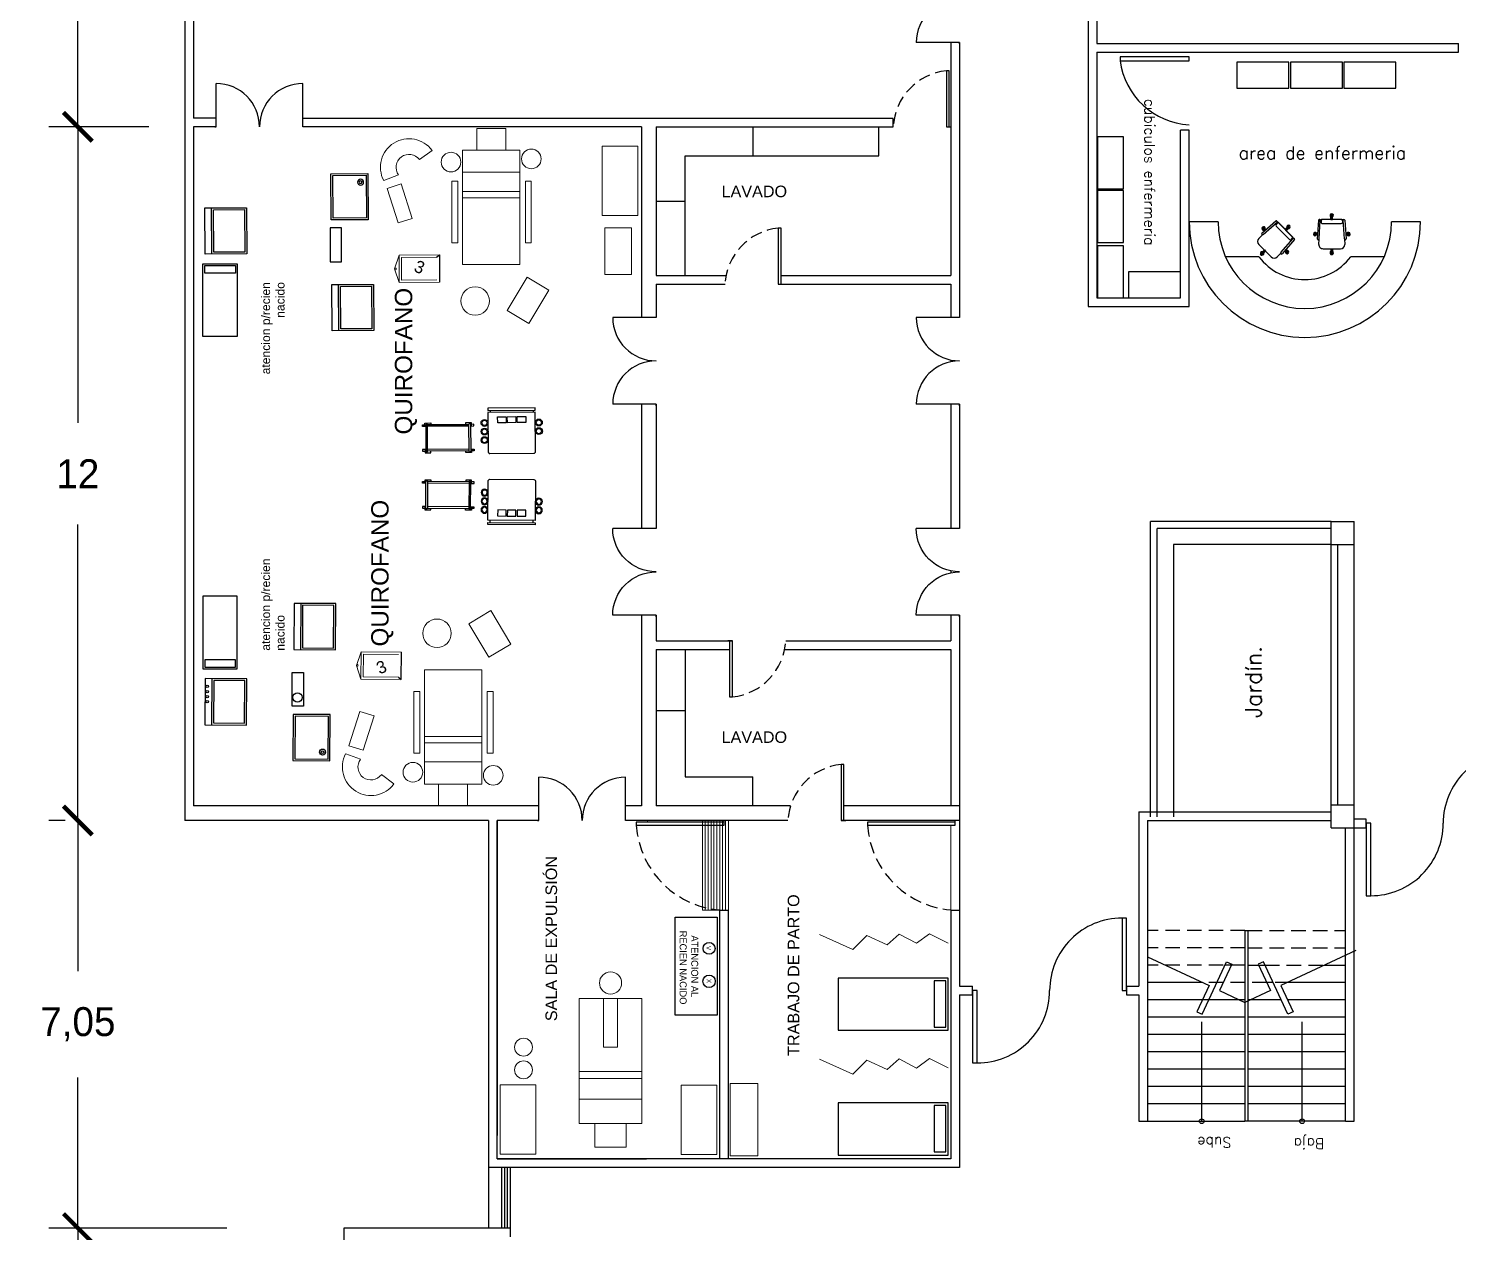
# Model space of a CAD drawing. Header units: millimetres. Extents: x -1615 to -538, y 177 to 397.
# Drawn here: x -1146.08 to -1121.34, y 360.57 to 381.4 of the extents above; entities that cross this region are included whole.
import ezdxf
from ezdxf.enums import TextEntityAlignment as Align

# ---------------------------------------------------------------- set-up
doc = ezdxf.new("R2010")
doc.units = ezdxf.units.MM
doc.linetypes.add('HIDDEN', pattern=[0.375, 0.25, -0.125])
doc.linetypes.add('OCULTA2', pattern=[0.3, 0.2, -0.1])
for name, color, linetype in [('AUX', 8, 'Continuous'), ('LOCALES', 2, 'Continuous'), ('MOB', 7, 'Continuous'), ('MUEB', 251, 'Continuous'), ('MUEBLES', 9, 'Continuous'), ('MURETE', 2, 'Continuous'), ('MUROS', 1, 'Continuous'), ('P-1', 1, 'Continuous'), ('PROY', 8, 'HIDDEN'), ('PTA', 2, 'Continuous'), ('TEX', 2, 'Continuous'), ('VENT', 4, 'Continuous'), ('VENTANAS', 4, 'Continuous')]:
    doc.layers.add(name, color=color, linetype=linetype)
for name, color, linetype, lineweight in [('furniture', 255, 'Continuous', 18), ('linea auxiliar', 252, 'Continuous', 5), ('nom-esp', 7, 'Continuous', 20), ('venpu', 7, 'Continuous', 15)]:
    doc.layers.add(name, color=color, linetype=linetype, lineweight=lineweight)
doc.styles.add('ROMANS', font='ROMANS.shx')
doc.styles.get("Standard").update_dxf_attribs({"font": 'stylu.ttf'})
doc.dimstyles.new('ISO-25', dxfattribs={"dimtxt": 0.5, "dimasz": 0.5, "dimexe": 0.5, "dimexo": 0.625, "dimtad": 0, "dimtih": 1, "dimtoh": 1, "dimtxsty": 'Standard', "dimblk": 'ARCHTICK', "dimcen": 2.5, "dimadec": 0, "dimazin": 0, "dimtfac": 1, "dimtmove": 0, "dimatfit": 3, "dimfxl": 0, "dimarcsym": 0})

# ---------------------------------------------------------------- blocks, each defined once
blk = doc.blocks.new('10530109')
for p, q in [((-0.242, 0.243), (-0.217, 0.243)), ((-0.242, -0.257), (-0.217, -0.257))]:
    blk.add_line(p, q)
for points in [[(-0.267, 0.268), (-0.267, -0.282), (-0.242, -0.282), (-0.242, 0.268)], [(-0.167, 0.156), (-0.097, 0.156), (-0.097, 0.056), (-0.167, 0.056)], [(-0.167, 0.043), (-0.097, 0.043), (-0.097, -0.057), (-0.167, -0.057)], [(-0.167, -0.069), (-0.097, -0.069), (-0.097, -0.169), (-0.167, -0.169)]]:
    blk.add_lwpolyline(points, close=True)
blk.add_lwpolyline([(0.258, 0.248, 0.414214), (0.238, 0.268), (-0.217, 0.268), (-0.217, -0.282), (0.238, -0.282, 0.414214), (0.258, -0.262)], format="xyb", close=True)
for centre, radius in [((-0.097, 0.308), 0.04), ((-0.097, 0.308), 0.03), ((0.003, 0.308), 0.04), ((0.003, 0.308), 0.03), ((-0.097, -0.322), 0.04), ((-0.097, -0.322), 0.03), ((0.003, -0.322), 0.04), ((0.003, -0.322), 0.03), ((0.103, -0.322), 0.04), ((0.103, -0.322), 0.03)]:
    blk.add_circle(centre, radius)
blk = doc.blocks.new('36210100')
for p, q in [((0.075, 0), (0.7, 0)), ((0.7, -0.025), (0.075, -0.025)), ((0.7, -0.375), (0.075, -0.375)), ((0.7, -0.4), (0.075, -0.4))]:
    blk.add_line(p, q)
for points in [[(0.05, -0.025), (0, -0.025), (0, 0), (0.0375, 0)], [(0.0375, -0.025), (0.0375, 0.025), (0.125, 0.025), (0.125, 0)], [(0.7375, -0.025), (0.7375, 0.025), (0.65, 0.025), (0.65, 0)], [(0.725, -0.025), (0.775, -0.025), (0.775, 0), (0.7375, 0)], [(0.05, -0.375), (0, -0.375), (0, -0.3875), (0, -0.4), (0.0375, -0.4)], [(0.0375, -0.375), (0.0375, -0.425), (0.125, -0.425), (0.125, -0.4)], [(0.7375, -0.375), (0.7375, -0.425), (0.65, -0.425), (0.65, -0.4)], [(0.725, -0.375), (0.775, -0.375), (0.775, -0.3875), (0.775, -0.4), (0.7375, -0.4)]]:
    blk.add_lwpolyline(points)
for points in [[(0.05, -0.4, 1), (0.075, -0.4), (0.075, 0, 1), (0.05, 0)], [(0.7, 0, -1), (0.725, 0), (0.725, -0.4, -1), (0.7, -0.4)]]:
    blk.add_lwpolyline(points, format="xyb", close=True)
blk = doc.blocks.new('10530059')
blk.add_line((0.6, 0.453), (0, 0.453))
for points in [[(0, 0), (0.6, 0), (0.6, 0.54), (0, 0.54)], [(0.576, 0.429), (0.024, 0.429), (0.024, 0.024), (0.576, 0.024)]]:
    blk.add_lwpolyline(points, close=True)
blk = doc.blocks.new('10810022')
for points in [[(0.026, 0.196), (0.026, -0.204), (0.526, -0.204), (0.526, 0.196)], [(0.046, 0.176), (0.046, -0.184), (0.506, -0.184), (0.506, 0.176)]]:
    blk.add_lwpolyline(points, close=True)
for radius in [0.0328, 0.0155]:
    blk.add_circle((0.12, -0.124), radius)
blk = doc.blocks.new('A$C1F1749EF')
at = {"layer": 'MUEB'}
for p, q in [((0, 0.9), (0, 0)), ((1.9, 0.9), (0, 0.9)), ((1.661, 0.854), (1.661, 0.054)), ((1.861, 0.854), (1.661, 0.854)), ((1.861, 0.054), (1.861, 0.854)), ((1.9, 0), (1.9, 0.9)), ((0, 0), (1.9, 0)), ((1.661, 0.054), (1.861, 0.054))]:
    blk.add_line(p, q, dxfattribs=at)
blk = doc.blocks.new('A$C18600ACA')
at = {"layer": 'VENT'}
blk.add_line((0.03, 1.52), (0, 1.52), dxfattribs=at)
blk.add_lwpolyline([(0.03, 0), (0.08, 0), (0.08, 1.52), (0.03, 1.52)], close=True, dxfattribs=at)
at = {"layer": 'VENT', "linetype": 'OCULTA2'}
blk.add_arc((-0.023, 1.571), 1.574, 273.7685, 358.1476, dxfattribs=at)
blk = doc.blocks.new('PTA1.5')
for p, q in [((-0.75, 0), (-0.75, 0.75)), ((0.75, 0), (0.75, 0.75)), ((-0.775, 0), (-0.75, 0)), ((0.775, 0), (0.75, 0))]:
    blk.add_line(p, q)
for centre, start, end in [((-0.75, 0), 0, 90), ((0.75, 0), 90, 180)]:
    blk.add_arc(centre, 0.75, start, end)
blk = doc.blocks.new('A$C31F15ED4')
at = {"layer": 'VENT'}
blk.add_line((0, 0.03), (0, 0), dxfattribs=at)
blk.add_lwpolyline([(0, 0.03), (0.97, 0.03), (0.97, 0.08), (0, 0.08)], close=True, dxfattribs=at)
at = {"layer": 'VENT', "linetype": 'OCULTA2'}
blk.add_arc((-0.051, -0.025), 1.026, 5.8587, 87.1721, dxfattribs=at)
blk = doc.blocks.new('SILLA-1')
for p, q in [((-0.1, 0.244), (-0.189, 0.252)), ((-0.108, 0.254), (-0.108, 0.256)), ((0.23, 0.225), (-0.091, 0.269)), ((-0.024, 0.26), (-0.021, 0.302)), ((-0.021, 0.302), (0.009, 0.3)), ((-0.017, 0.259), (-0.014, 0.302)), ((-0.002, 0.256), (0.001, 0.301)), ((0.006, 0.255), (0.009, 0.3)), ((-0.346, 0.052), (-0.348, 0.022)), ((-0.28, 0.024), (-0.348, 0.029)), ((-0.28, 0.017), (-0.348, 0.022)), ((-0.279, 0.04), (-0.347, 0.044)), ((-0.278, 0.047), (-0.346, 0.052)), ((-0.269, 0.182), (-0.29, -0.118)), ((-0.093, 0.239), (0.228, 0.195)), ((0.167, 0.167), (0.144, -0.162)), ((0.217, 0.183), (0.188, 0.185)), ((0.213, -0.167), (0.236, 0.162)), ((0.215, -0.18), (0.24, 0.174)), ((0.228, 0.005), (0.296, 0)), ((0.229, 0.012), (0.297, 0.007)), ((0.239, 0.204), (0.239, 0.214)), ((0.297, 0.007), (0.295, -0.022)), ((-0.131, -0.202), (-0.22, -0.198)), ((-0.14, -0.211), (-0.14, -0.214)), ((0.199, -0.228), (-0.125, -0.228)), ((-0.123, -0.199), (0.201, -0.199)), ((-0.058, -0.228), (-0.06, -0.271)), ((-0.05, -0.228), (-0.053, -0.272)), ((-0.035, -0.228), (-0.038, -0.273)), ((-0.027, -0.228), (-0.031, -0.273)), ((0.192, -0.186), (0.163, -0.184)), ((0.21, -0.209), (0.21, -0.219)), ((0.227, -0.01), (0.295, -0.015)), ((0.227, -0.018), (0.295, -0.022)), ((-0.06, -0.271), (-0.031, -0.273))]:
    blk.add_line(p, q)
for points in [[(-0.376, 0.054), (-0.378, 0.024)], [(-0.278, 0.047), (-0.28, 0.017)], [(0.229, 0.012), (0.227, -0.018)]]:
    blk.add_lwpolyline(points)
for centre, radius, start, end in [((-0.194, 0.177), 0.075, 86.0766, 176.0766), ((-0.092, 0.253), 0.016, 86.0766, 176.0766), ((-0.092, 0.255), 0.016, 176.0766, 266.0766), ((-0.006, 0.301), 0.03, 296.0766, 236.0766), ((-0.006, 0.301), 0.0102, 356.0766, 176.0766), ((-0.347, 0.037), 0.03, 26.0766, 326.0766), ((-0.347, 0.037), 0.0102, 86.0766, 266.0766), ((0.187, 0.165), 0.02, 86.0766, 176.0766), ((0.216, 0.163), 0.02, 356.0766, 86.0766), ((0.218, 0.174), 0.0215, 359.1541, 79.6333), ((0.229, 0.205), 0.01, 266.0766, 356.0766), ((0.229, 0.215), 0.01, 356.0766, 86.0766), ((0.296, -0.007), 0.03, 206.0766, 146.0766), ((0.296, -0.007), 0.0102, 266.0766, 86.0766), ((-0.215, -0.123), 0.075, 176.0766, 266.0766), ((-0.124, -0.215), 0.016, 86.0766, 176.0766), ((-0.124, -0.212), 0.016, 176.0766, 266.0766), ((-0.045, -0.272), 0.03, 116.0766, 56.0766), ((0.164, -0.164), 0.02, 176.0766, 266.0766), ((0.193, -0.166), 0.02, 266.0766, 356.0766), ((0.194, -0.177), 0.0215, 272.5199, 352.9991), ((0.2, -0.218), 0.01, 266.0766, 356.0766), ((0.2, -0.209), 0.01, 356.0766, 86.0766), ((-0.045, -0.272), 0.0102, 176.0766, 356.0766)]:
    blk.add_arc(centre, radius, start, end)
blk = doc.blocks.new('_ArchTick')
at = {"color": 0, "linetype": 'ByBlock', "const_width": 0.15}
blk.add_lwpolyline([(-0.5, -0.5), (0.5, 0.5)], dxfattribs=at)
blk = doc.blocks.new('*D234')
at = {"color": 0, "lineweight": -2}
for p, q in [((-1143.996, 386.248), (-1145.724, 386.248)), ((-1145.224, 386.248), (-1145.224, 383.893)), ((-1145.224, 379.698), (-1145.224, 382.053)), ((-1143.996, 379.698), (-1145.724, 379.698))]:
    blk.add_line(p, q, dxfattribs=at)
at = {"layer": 'Defpoints', "color": 0}
for p in [(-1143.371, 386.248), (-1145.224, 379.698), (-1143.371, 379.698)]:
    blk.add_point(p, dxfattribs=at)
at = {"color": 0, "lineweight": -2, "xscale": 0.5, "yscale": 0.5, "zscale": 0.5}
for p, rotation in [((-1145.224, 386.248), 90), ((-1145.224, 379.698), 270)]:
    blk.add_blockref('_ArchTick', p, dxfattribs=dict(at, rotation=rotation))
at = {"color": 0, "insert": (-1145.224, 382.973), "char_height": 0.5, "attachment_point": 5}
blk.add_mtext('6,55', dxfattribs=at)
blk = doc.blocks.new('*D235')
at = {"color": 0, "lineweight": -2}
for p, q in [((-1143.996, 379.698), (-1145.724, 379.698)), ((-1145.224, 379.698), (-1145.224, 374.578)), ((-1145.224, 367.698), (-1145.224, 372.818)), ((-1145.442, 367.698), (-1145.724, 367.698))]:
    blk.add_line(p, q, dxfattribs=at)
at = {"layer": 'Defpoints', "color": 0}
for p in [(-1143.371, 379.698), (-1145.224, 367.698), (-1144.817, 367.698)]:
    blk.add_point(p, dxfattribs=at)
at = {"color": 0, "lineweight": -2, "xscale": 0.5, "yscale": 0.5, "zscale": 0.5}
for p, rotation in [((-1145.224, 379.698), 90), ((-1145.224, 367.698), 270)]:
    blk.add_blockref('_ArchTick', p, dxfattribs=dict(at, rotation=rotation))
at = {"color": 0, "insert": (-1145.224, 373.698), "char_height": 0.5, "attachment_point": 5}
blk.add_mtext('12', dxfattribs=at)
blk = doc.blocks.new('*D236')
at = {"color": 0, "lineweight": -2}
for p, q in [((-1145.442, 367.698), (-1145.724, 367.698)), ((-1145.224, 367.698), (-1145.224, 365.095)), ((-1145.224, 360.648), (-1145.224, 363.251)), ((-1142.648, 360.648), (-1145.724, 360.648))]:
    blk.add_line(p, q, dxfattribs=at)
at = {"layer": 'Defpoints', "color": 0}
for p in [(-1144.817, 367.698), (-1145.224, 360.648), (-1142.023, 360.648)]:
    blk.add_point(p, dxfattribs=at)
at = {"color": 0, "lineweight": -2, "xscale": 0.5, "yscale": 0.5, "zscale": 0.5}
for p, rotation in [((-1145.224, 367.698), 90), ((-1145.224, 360.648), 270)]:
    blk.add_blockref('_ArchTick', p, dxfattribs=dict(at, rotation=rotation))
at = {"color": 0, "insert": (-1145.224, 364.173), "char_height": 0.5, "attachment_point": 5}
blk.add_mtext('7,05', dxfattribs=at)
blk = doc.blocks.new('*D265')
at = {"color": 0, "lineweight": -2}
for p, q in [((-1142.648, 360.648), (-1145.724, 360.648)), ((-1145.224, 360.648), (-1145.224, 354.693)), ((-1145.224, 346.898), (-1145.224, 352.853)), ((-1141.245, 346.898), (-1145.724, 346.898))]:
    blk.add_line(p, q, dxfattribs=at)
at = {"layer": 'Defpoints', "color": 0}
for p in [(-1142.023, 360.648), (-1145.224, 346.898), (-1140.62, 346.898)]:
    blk.add_point(p, dxfattribs=at)
at = {"color": 0, "lineweight": -2, "xscale": 0.5, "yscale": 0.5, "zscale": 0.5}
for p, rotation in [((-1145.224, 360.648), 90), ((-1145.224, 346.898), 270)]:
    blk.add_blockref('_ArchTick', p, dxfattribs=dict(at, rotation=rotation))
at = {"color": 0, "insert": (-1145.224, 353.773), "char_height": 0.5, "attachment_point": 5}
blk.add_mtext('13,75', dxfattribs=at)

msp = doc.modelspace()

# ---------------------------------------------------------------- linework, layer by layer
for p, q in [((-1125.499, 378.057), (-1125.999, 378.057)), ((-1121.999, 378.057), (-1122.499, 378.057)), ((-1124.793, 377.449), (-1125.371, 377.449)), ((-1122.628, 377.449), (-1123.205, 377.449))]:
    msp.add_line(p, q)
at = {"linetype": 'Continuous', "lineweight": 18}
for p, q in [((-1139.745, 377.242), (-1139.668, 377.479)), ((-1139.664, 377.007), (-1139.745, 377.242)), ((-1140.323, 370.617), (-1140.405, 370.381)), ((-1140.405, 370.381), (-1140.327, 370.145))]:
    msp.add_line(p, q, dxfattribs=at)
at = {"lineweight": 25}
for p, q in [((-1139.02, 377.444), (-1138.97, 377.485)), ((-1138.97, 377.485), (-1138.966, 377.013)), ((-1139.63, 370.139), (-1139.626, 370.611)), ((-1139.679, 370.179), (-1139.63, 370.139))]:
    msp.add_line(p, q, dxfattribs=at)
for points in [[(-1140.661, 377.366), (-1140.661, 377.949), (-1140.86, 377.949), (-1140.86, 377.366)], [(-1141.321, 370.258), (-1141.321, 369.675), (-1141.519, 369.675), (-1141.519, 370.258)]]:
    msp.add_lwpolyline(points, close=True)
at = {"linetype": 'Continuous', "lineweight": 18}
for points in [[(-1138.966, 377.013), (-1139.664, 377.007), (-1139.668, 377.479), (-1138.97, 377.485)], [(-1139.016, 377.052), (-1139.624, 377.047), (-1139.627, 377.439), (-1139.02, 377.444)], [(-1139.626, 370.611), (-1140.323, 370.617), (-1140.327, 370.145), (-1139.63, 370.139)], [(-1139.676, 370.571), (-1140.283, 370.576), (-1140.287, 370.184), (-1139.679, 370.179)]]:
    msp.add_lwpolyline(points, dxfattribs=at)
at = {"lineweight": 25}
msp.add_lwpolyline([(-1134.166, 366.027), (-1134.166, 364.33), (-1134.889, 364.33), (-1134.889, 366.027)], close=True, dxfattribs=at)
at = {"linetype": 'Continuous', "lineweight": 18}
for centre in [(-1139.73, 377.242), (-1140.389, 370.381)]:
    msp.add_circle(centre, 0.0144, dxfattribs=at)
for centre in [(-1142.987, 370.019), (-1142.987, 369.93), (-1142.987, 369.841), (-1142.987, 369.753)]:
    msp.add_circle(centre, 0.0206)
at = {"lineweight": 25}
for centre, radius in [((-1141.425, 369.828), 0.0797), ((-1134.304, 365.487), 0.103), ((-1134.305, 364.917), 0.107)]:
    msp.add_circle(centre, radius, dxfattribs=at)
for radius, start, end in [(2, 180, 0), (1.5, 180, 0), (1, 217.4412, 322.5588)]:
    msp.add_arc((-1123.999, 378.057), radius, start, end)
at = {"layer": 'AUX'}
for p, q in [((-1125.27, 365.196), (-1125.38, 365.196)), ((-1124.798, 365.196), (-1124.688, 365.196)), ((-1123.656, 365.196), (-1123.296, 365.196)), ((-1125.768, 364.896), (-1126.721, 364.896)), ((-1124.548, 364.896), (-1124.658, 364.896)), ((-1123.296, 364.896), (-1124.3, 364.896)), ((-1125.034, 364.596), (-1126.721, 364.596)), ((-1124.408, 364.596), (-1124.984, 364.596)), ((-1123.296, 364.596), (-1124.298, 364.596)), ((-1125.783, 362.496), (-1125.783, 364.215)), ((-1123.296, 364.296), (-1124.984, 364.296)), ((-1124.046, 362.496), (-1124.046, 364.215)), ((-1123.296, 363.996), (-1124.984, 363.996)), ((-1123.296, 363.696), (-1124.984, 363.696)), ((-1123.296, 363.396), (-1124.984, 363.396)), ((-1123.296, 363.096), (-1124.984, 363.096)), ((-1123.296, 362.796), (-1124.984, 362.796)), ((-1123.296, 362.496), (-1124.984, 362.496))]:
    msp.add_line(p, q, dxfattribs=at)
at = {"layer": 'AUX', "linetype": 'Continuous'}
for p, q in [((-1125.034, 364.296), (-1126.721, 364.296)), ((-1125.034, 363.996), (-1126.721, 363.996)), ((-1125.034, 363.696), (-1126.721, 363.696)), ((-1125.034, 363.396), (-1126.721, 363.396)), ((-1125.034, 363.096), (-1126.721, 363.096)), ((-1125.034, 362.796), (-1126.721, 362.796)), ((-1126.721, 362.496), (-1125.034, 362.496))]:
    msp.add_line(p, q, dxfattribs=at)
at = {"layer": 'AUX'}
for points in [[(-1126.721, 365.34), (-1125.655, 364.843), (-1125.866, 364.39), (-1125.776, 364.348), (-1125.353, 365.254), (-1125.262, 365.212), (-1125.474, 364.759), (-1125.034, 364.553)], [(-1123.116, 365.448), (-1124.413, 364.843), (-1124.201, 364.39), (-1124.292, 364.348), (-1124.715, 365.254), (-1124.805, 365.212), (-1124.594, 364.759), (-1125.034, 364.553)]]:
    msp.add_lwpolyline(points, dxfattribs=at)
at = {"layer": 'furniture'}
for p, q in [((-1139.315, 379.132), (-1139.097, 379.292)), ((-1138.568, 377.317), (-1138.568, 379.297)), ((-1138.568, 379.297), (-1137.578, 379.297)), ((-1137.578, 379.297), (-1137.578, 377.317)), ((-1139.675, 378.866), (-1139.932, 378.77)), ((-1138.568, 378.912), (-1137.578, 378.912)), ((-1138.568, 378.582), (-1137.578, 378.582)), ((-1138.568, 378.472), (-1137.578, 378.472)), ((-1137.578, 377.317), (-1138.568, 377.317)), ((-1138.238, 370.307), (-1139.228, 370.307)), ((-1139.228, 370.307), (-1139.228, 368.327)), ((-1138.238, 368.327), (-1138.238, 370.307)), ((-1139.228, 369.152), (-1138.238, 369.152)), ((-1139.228, 369.042), (-1138.238, 369.042)), ((-1140.334, 368.757), (-1140.591, 368.853)), ((-1139.228, 368.712), (-1138.238, 368.712)), ((-1139.974, 368.492), (-1139.757, 368.332)), ((-1139.228, 368.327), (-1138.238, 368.327)), ((-1135.469, 364.618), (-1136.549, 364.618)), ((-1136.549, 364.618), (-1136.549, 362.458)), ((-1136.129, 364.618), (-1136.129, 363.778)), ((-1135.889, 364.618), (-1135.889, 363.778)), ((-1135.469, 362.458), (-1135.469, 364.618)), ((-1135.889, 363.778), (-1136.129, 363.778)), ((-1136.549, 363.358), (-1135.469, 363.358)), ((-1136.549, 363.238), (-1135.469, 363.238)), ((-1136.549, 362.878), (-1135.469, 362.878)), ((-1136.549, 362.458), (-1135.469, 362.458))]:
    msp.add_line(p, q, dxfattribs=at)
for points in [[(-1137.822, 379.297), (-1137.822, 379.672), (-1138.324, 379.672), (-1138.324, 379.297)], [(-1135.537, 378.164), (-1135.537, 379.364), (-1136.156, 379.364), (-1136.156, 378.164)], [(-1139.63, 378.711), (-1139.44, 378.114), (-1139.685, 378.036), (-1139.875, 378.632)], [(-1138.652, 377.69), (-1138.652, 378.758), (-1138.754, 378.758), (-1138.754, 377.69)], [(-1137.38, 377.69), (-1137.38, 378.758), (-1137.482, 378.758), (-1137.482, 377.69)], [(-1135.645, 377.143), (-1135.645, 377.952), (-1136.109, 377.952), (-1136.109, 377.143)], [(-1137.8, 376.52), (-1137.454, 377.099), (-1137.075, 376.872), (-1137.421, 376.294)], [(-1138.459, 371.103), (-1138.114, 370.525), (-1137.735, 370.751), (-1138.08, 371.329)], [(-1139.311, 369.933), (-1139.311, 368.865), (-1139.413, 368.865), (-1139.413, 369.933)], [(-1138.04, 369.933), (-1138.04, 368.865), (-1138.142, 368.865), (-1138.142, 369.933)], [(-1140.289, 368.913), (-1140.099, 369.509), (-1140.345, 369.587), (-1140.535, 368.991)], [(-1138.482, 368.327), (-1138.482, 367.952), (-1138.983, 367.952), (-1138.983, 368.327)], [(-1137.301, 363.127), (-1137.301, 361.928), (-1137.92, 361.928), (-1137.92, 363.127)], [(-1134.168, 363.122), (-1134.168, 361.922), (-1134.787, 361.922), (-1134.787, 363.122)], [(-1133.938, 363.148), (-1133.459, 363.148), (-1133.459, 361.9), (-1133.938, 361.9)], [(-1135.736, 362.458), (-1135.736, 362.049), (-1136.282, 362.049), (-1136.282, 362.458)]]:
    msp.add_lwpolyline(points, close=True, dxfattribs=at)
for centre, radius in [((-1138.769, 379.089), 0.17), ((-1137.379, 379.144), 0.17), ((-1138.351, 376.686), 0.247), ((-1139.011, 370.937), 0.247), ((-1139.428, 368.534), 0.17), ((-1138.039, 368.48), 0.17), ((-1136.009, 364.888), 0.192), ((-1137.514, 363.777), 0.155), ((-1137.514, 363.385), 0.155)]:
    msp.add_circle(centre, radius, dxfattribs=at)
for centre, radius, start, end in [((-1139.495, 378.999), 0.494, 36.4038, 207.6147), ((-1139.495, 378.999), 0.224, 36.4038, 216.4038), ((-1140.154, 368.624), 0.494, 152.3853, 323.5962), ((-1140.154, 368.624), 0.224, 143.5962, 323.5962)]:
    msp.add_arc(centre, radius, start, end, dxfattribs=at)
at = {"layer": 'linea auxiliar'}
for p, q in [((-1135.371, 367.698), (-1135.371, 367.668)), ((-1134.42, 367.698), (-1134.42, 366.148)), ((-1134.37, 367.698), (-1134.37, 366.148)), ((-1134.32, 367.698), (-1134.32, 366.148)), ((-1134.27, 367.698), (-1134.27, 366.148)), ((-1134.22, 367.698), (-1134.22, 366.148)), ((-1134.17, 367.698), (-1134.17, 366.148)), ((-1134.12, 367.698), (-1134.12, 366.148)), ((-1134.07, 367.698), (-1134.07, 366.148)), ((-1134.02, 367.698), (-1134.02, 366.148)), ((-1133.97, 367.698), (-1133.97, 366.148)), ((-1130.12, 367.618), (-1130.12, 366.148)), ((-1129.97, 367.698), (-1129.97, 366.148)), ((-1134.12, 366.148), (-1134.42, 366.148))]:
    msp.add_line(p, q, dxfattribs=at)
at = {"layer": 'MOB'}
for points in [[(-1125.174, 380.366), (-1124.274, 380.366), (-1124.274, 380.816), (-1125.174, 380.816)], [(-1124.249, 380.366), (-1123.349, 380.366), (-1123.349, 380.816), (-1124.249, 380.816)], [(-1123.324, 380.366), (-1122.424, 380.366), (-1122.424, 380.816), (-1123.324, 380.816)], [(-1127.134, 378.625), (-1127.134, 379.525), (-1127.584, 379.525), (-1127.584, 378.625)], [(-1127.134, 377.7), (-1127.134, 378.6), (-1127.584, 378.6), (-1127.584, 377.7)], [(-1127.134, 376.74), (-1127.134, 377.64), (-1127.584, 377.64), (-1127.584, 376.74)], [(-1127.049, 376.74), (-1126.149, 376.74), (-1126.149, 377.19), (-1127.049, 377.19)]]:
    msp.add_lwpolyline(points, close=True, dxfattribs=at)
at = {"layer": 'MUEB'}
for p, q in [((-1133.546, 379.698), (-1133.546, 379.198)), ((-1131.366, 379.198), (-1131.366, 379.698)), ((-1134.721, 377.126), (-1134.721, 379.198)), ((-1134.721, 379.198), (-1131.366, 379.198)), ((-1135.221, 378.412), (-1134.721, 378.412)), ((-1134.721, 370.658), (-1134.721, 368.452)), ((-1135.221, 369.601), (-1134.721, 369.601)), ((-1134.721, 368.452), (-1133.546, 368.452)), ((-1133.546, 367.952), (-1133.546, 368.452)), ((-1132.071, 364.969), (-1132.071, 364.069)), ((-1130.171, 364.969), (-1132.071, 364.969)), ((-1130.41, 364.923), (-1130.41, 364.123)), ((-1130.21, 364.923), (-1130.41, 364.923)), ((-1130.21, 364.123), (-1130.21, 364.923)), ((-1130.171, 364.069), (-1130.171, 364.969)), ((-1130.41, 364.123), (-1130.21, 364.123)), ((-1132.071, 364.069), (-1130.171, 364.069)), ((-1132.071, 362.812), (-1132.071, 361.912)), ((-1130.171, 362.812), (-1132.071, 362.812)), ((-1130.41, 362.766), (-1130.41, 361.966)), ((-1130.21, 362.766), (-1130.41, 362.766)), ((-1130.21, 361.966), (-1130.21, 362.766)), ((-1130.171, 361.912), (-1130.171, 362.812)), ((-1132.071, 361.912), (-1130.171, 361.912)), ((-1130.41, 361.966), (-1130.21, 361.966))]:
    msp.add_line(p, q, dxfattribs=at)
at = {"layer": 'MUEBLES'}
for points in [[(-1127.196, 380.842), (-1125.999, 380.842), (-1125.999, 380.911), (-1127.196, 380.911), (-1127.196, 380.842, 0.360198), (-1125.999, 379.736, 0.414214)], [(-1120.352, 368.903), (-1120.352, 367.65), (-1120.274, 367.65), (-1120.274, 368.903), (-1120.352, 368.903, 0.414214), (-1121.605, 367.65, 0.414214)], [(-1122.858, 366.397), (-1122.858, 367.65), (-1122.936, 367.65), (-1122.936, 366.397), (-1122.858, 366.397, 0.414214), (-1121.605, 367.65, 0.414214)], [(-1127.161, 366.01), (-1127.161, 364.757), (-1127.082, 364.757), (-1127.082, 366.01), (-1127.161, 366.01, 0.414214), (-1128.413, 364.757, 0.414214)], [(-1129.666, 363.504), (-1129.666, 364.757), (-1129.745, 364.757), (-1129.745, 363.504), (-1129.666, 363.504, 0.414214), (-1128.413, 364.757, 0.414214)]]:
    msp.add_lwpolyline(points, format="xyb", dxfattribs=at)
at = {"layer": 'MURETE'}
for p, q in [((-1125.034, 365.796), (-1125.034, 362.496)), ((-1125.034, 365.796), (-1124.984, 365.796)), ((-1124.984, 365.796), (-1124.984, 362.496)), ((-1124.984, 362.496), (-1125.034, 362.496))]:
    msp.add_line(p, q, dxfattribs=at)
at = {"layer": 'MUROS'}
for p, q in [((-1143.371, 386.248), (-1143.371, 367.698)), ((-1143.221, 386.098), (-1143.221, 379.848)), ((-1127.597, 386.098), (-1127.597, 381.14)), ((-1127.747, 383.365), (-1127.747, 380.99)), ((-1143.221, 381.298), (-1143.221, 379.848)), ((-1130.12, 381.159), (-1130.12, 377.126)), ((-1127.747, 380.99), (-1127.747, 376.59)), ((-1127.597, 381.14), (-1121.343, 381.14)), ((-1127.597, 380.99), (-1121.343, 380.99)), ((-1127.597, 380.99), (-1127.597, 376.74)), ((-1121.343, 380.99), (-1121.343, 381.14)), ((-1142.831, 379.848), (-1143.221, 379.848)), ((-1143.221, 379.698), (-1143.221, 367.952)), ((-1142.831, 379.698), (-1143.221, 379.698)), ((-1135.475, 379.698), (-1141.331, 379.698)), ((-1135.475, 379.698), (-1135.475, 376.4)), ((-1135.221, 379.698), (-1135.221, 377.126)), ((-1135.221, 379.698), (-1131.12, 379.698)), ((-1131.12, 379.698), (-1131.12, 379.848)), ((-1130.2, 379.698), (-1130.12, 379.698)), ((-1126.149, 376.74), (-1126.149, 379.64)), ((-1125.999, 379.64), (-1126.149, 379.64)), ((-1125.999, 376.59), (-1125.999, 379.64)), ((-1135.221, 377.126), (-1134.01, 377.126)), ((-1135.221, 376.976), (-1135.221, 376.4)), ((-1135.221, 376.976), (-1134.029, 376.976)), ((-1133.059, 377.126), (-1130.12, 377.126)), ((-1133.059, 376.976), (-1130.12, 376.976)), ((-1127.749, 376.74), (-1127.747, 376.74)), ((-1127.597, 376.74), (-1126.149, 376.74)), ((-1127.747, 376.59), (-1125.999, 376.59)), ((-1135.475, 374.9), (-1135.475, 372.75)), ((-1135.221, 374.9), (-1135.221, 373.698)), ((-1135.221, 373.848), (-1135.221, 372.75)), ((-1123.546, 372.873), (-1123.146, 372.873)), ((-1123.546, 372.473), (-1123.546, 372.873)), ((-1123.146, 372.473), (-1123.146, 372.873)), ((-1123.546, 372.473), (-1123.146, 372.473)), ((-1135.475, 371.25), (-1135.475, 367.952)), ((-1135.221, 371.25), (-1135.221, 370.808)), ((-1135.221, 370.808), (-1133.899, 370.808)), ((-1132.979, 370.808), (-1130.12, 370.808)), ((-1135.221, 370.658), (-1135.221, 367.952)), ((-1135.221, 370.658), (-1133.949, 370.658)), ((-1132.998, 370.658), (-1130.12, 370.658)), ((-1137.249, 367.952), (-1143.221, 367.952)), ((-1135.475, 367.952), (-1135.749, 367.952)), ((-1132.896, 367.952), (-1135.221, 367.952)), ((-1129.97, 367.952), (-1131.971, 367.952)), ((-1129.97, 367.952), (-1129.97, 364.834)), ((-1126.871, 367.848), (-1126.871, 364.834)), ((-1126.871, 367.848), (-1123.546, 367.848)), ((-1123.546, 367.971), (-1123.146, 367.971)), ((-1123.546, 367.571), (-1123.546, 367.971)), ((-1123.146, 367.571), (-1123.146, 367.971)), ((-1138.636, 367.698), (-1143.371, 367.698)), ((-1138.12, 367.698), (-1143.371, 367.698)), ((-1138.12, 367.698), (-1138.636, 367.698)), ((-1138.12, 367.698), (-1138.12, 361.698)), ((-1137.97, 367.698), (-1137.97, 362.248)), ((-1137.249, 367.698), (-1137.97, 367.698)), ((-1137.97, 361.848), (-1137.97, 367.698)), ((-1132.941, 367.698), (-1135.749, 367.698)), ((-1129.97, 367.698), (-1132.021, 367.698)), ((-1126.721, 367.698), (-1126.721, 362.496)), ((-1126.721, 367.698), (-1123.546, 367.698)), ((-1123.546, 367.571), (-1123.146, 367.571)), ((-1123.296, 362.496), (-1123.296, 367.571)), ((-1122.936, 367.723), (-1123.146, 367.723)), ((-1123.146, 367.571), (-1122.936, 367.571)), ((-1123.146, 362.496), (-1123.146, 367.571)), ((-1122.936, 367.571), (-1122.936, 367.723)), ((-1134.12, 361.848), (-1134.12, 366.148)), ((-1134.12, 366.148), (-1133.97, 366.148)), ((-1133.97, 361.848), (-1133.97, 366.148)), ((-1130.12, 366.148), (-1130.12, 361.848)), ((-1130.12, 366.148), (-1129.97, 366.148)), ((-1129.97, 364.834), (-1129.745, 364.834)), ((-1129.745, 364.684), (-1129.745, 364.834)), ((-1127.082, 364.834), (-1126.871, 364.834)), ((-1127.082, 364.834), (-1127.082, 364.684)), ((-1129.97, 364.684), (-1129.97, 361.698)), ((-1129.97, 364.684), (-1129.745, 364.684)), ((-1127.082, 364.684), (-1126.871, 364.684)), ((-1126.871, 364.684), (-1126.871, 362.496)), ((-1126.871, 362.496), (-1126.721, 362.496)), ((-1123.296, 362.496), (-1123.146, 362.496)), ((-1129.97, 361.698), (-1138.12, 361.698)), ((-1137.97, 361.848), (-1135.386, 361.848)), ((-1130.12, 361.848), (-1137.97, 361.848)), ((-1137.745, 360.648), (-1140.62, 360.648)), ((-1140.62, 360.648), (-1140.62, 356.848)), ((-1137.745, 360.648), (-1137.745, 360.498))]:
    msp.add_line(p, q, dxfattribs=at)
for points in [[(-1129.97, 381.159), (-1129.97, 376.4)], [(-1141.331, 379.848), (-1131.12, 379.848)], [(-1130.12, 379.698), (-1130.12, 379.198)], [(-1130.12, 376.976), (-1130.12, 376.4)], [(-1130.12, 376.976), (-1130.12, 376.4)], [(-1130.12, 375.665), (-1130.12, 375.635)], [(-1130.12, 374.9), (-1130.12, 372.75)], [(-1129.97, 374.9), (-1129.97, 372.75)], [(-1130.12, 372.015), (-1130.12, 371.984)], [(-1130.12, 371.25), (-1130.12, 370.808)], [(-1129.97, 371.25), (-1129.97, 367.952)], [(-1130.12, 370.658), (-1130.12, 367.952)]]:
    msp.add_lwpolyline(points, dxfattribs=at)
at = {"layer": 'P-1'}
for p, q in [((-1143.371, 379.848), (-1143.371, 369.324)), ((-1143.371, 373.698), (-1143.371, 367.698)), ((-1137.97, 367.698), (-1137.97, 363.324))]:
    msp.add_line(p, q, dxfattribs=at)
at = {"layer": 'PROY'}
for p, q in [((-1125.034, 365.796), (-1126.721, 365.796)), ((-1124.984, 365.796), (-1123.296, 365.796)), ((-1125.034, 365.496), (-1126.721, 365.496)), ((-1124.984, 365.496), (-1123.296, 365.496)), ((-1125.034, 365.196), (-1126.721, 365.196)), ((-1124.984, 365.196), (-1124.798, 365.196)), ((-1124.688, 365.196), (-1123.656, 365.196)), ((-1125.034, 364.896), (-1125.768, 364.896)), ((-1124.658, 364.896), (-1124.984, 364.896)), ((-1124.26, 364.896), (-1124.586, 364.896))]:
    msp.add_line(p, q, dxfattribs=at)
at = {"layer": 'venpu'}
for p, q in [((-1131.817, 365.466), (-1132.396, 365.729)), ((-1131.577, 365.712), (-1131.817, 365.466)), ((-1131.223, 365.55), (-1131.577, 365.712)), ((-1131.019, 365.73), (-1131.223, 365.55)), ((-1130.719, 365.574), (-1131.019, 365.73)), ((-1130.49, 365.736), (-1130.719, 365.574)), ((-1130.171, 365.575), (-1130.49, 365.736)), ((-1131.817, 363.309), (-1132.396, 363.572)), ((-1131.577, 363.555), (-1131.817, 363.309)), ((-1131.223, 363.393), (-1131.577, 363.555)), ((-1131.019, 363.573), (-1131.223, 363.393)), ((-1130.719, 363.417), (-1131.019, 363.573)), ((-1130.49, 363.579), (-1130.719, 363.417)), ((-1130.171, 363.419), (-1130.49, 363.579))]:
    msp.add_line(p, q, dxfattribs=at)
at = {"layer": 'VENTANAS'}
for p, q in [((-1126.671, 367.763), (-1126.671, 372.873)), ((-1123.546, 372.873), (-1126.671, 372.873)), ((-1126.551, 367.763), (-1126.551, 372.753)), ((-1123.546, 372.753), (-1126.551, 372.753)), ((-1126.271, 372.473), (-1126.271, 367.763)), ((-1123.546, 372.473), (-1126.271, 372.473)), ((-1123.546, 367.973), (-1123.546, 372.473)), ((-1123.426, 367.973), (-1123.426, 372.473)), ((-1123.146, 367.973), (-1123.146, 372.473)), ((-1138.12, 361.698), (-1138.12, 360.648)), ((-1137.895, 361.698), (-1137.895, 360.648)), ((-1137.845, 361.698), (-1137.845, 360.648)), ((-1137.795, 361.698), (-1137.795, 360.648)), ((-1137.745, 361.698), (-1137.745, 360.648))]:
    msp.add_line(p, q, dxfattribs=at)
at = {"layer": 'VENTANAS', "color": 4}
for centre in [(-1125.783, 362.496), (-1124.046, 362.496)]:
    msp.add_circle(centre, 0.0409, dxfattribs=at)

# ---------------------------------------------------------------- block references
for name, p, rotation in [('A$C31F15ED4', (-1130.12, 379.698), 90), ('A$C31F15ED4', (-1133.029, 376.976), 90), ('A$C31F15ED4', (-1133.979, 370.808), 270), ('A$C31F15ED4', (-1131.941, 367.698), 90), ('A$C18600ACA', (-1135.565, 367.698), 270), ('A$C18600ACA', (-1131.565, 367.698), 270)]:
    msp.add_blockref(name, p, dxfattribs=dict(rotation=rotation))
for name, p, xscale, yscale, zscale, rotation in [('10810022', (-1140.532, 378.932), -1.59999999999986, 1.599999999999909, 1.6, 90.39999999999598), ('10530059', (-1142.308, 378.3), -1.333333333333097, 1.333333333333485, 1.333333333333333, 90.40977871641299), ('A$C1F1749EF', (-1143.063, 376.073), -0.6599999999998545, 0.6600000000000819, 0.66, 270), ('10530059', (-1140.11, 376.974), -1.333333333333097, 1.333333333333485, 1.333333333333333, 90.40977871641299), ('10530109', (-1137.708, 374.436), 1.492196313256337, 1.492196313256045, 1.492196313256098, 270.4041920790959), ('36210100', (-1139.263, 374.546), 1.148675500788053, 1.148675500787931, 1.148675500788, 0.4084268665691929), ('36210100', (-1139.263, 373.104), -1.148675500788053, 1.148675500787931, 1.148675500788, 179.5915731334309), ('10530109', (-1137.708, 373.214), -1.492196313256337, 1.492196313256045, 1.492196313256098, 269.5958079209041), ('A$C1F1749EF', (-1143.063, 371.577), 0.6599999999998545, 0.6600000000000819, 0.66, 270), ('10530059', (-1140.769, 370.65), 1.333333333333094, 1.333333333333485, 1.333333333333333, 89.59022128360654), ('10530059', (-1142.308, 369.35), 1.333333333333094, 1.333333333333485, 1.333333333333333, 89.59022128360654), ('10810022', (-1141.191, 368.691), 1.59999999999986, 1.599999999999909, 1.6, 89.600000000004)]:
    msp.add_blockref(name, p, dxfattribs=dict(xscale=xscale, yscale=yscale, zscale=zscale, rotation=rotation))
at = {"layer": 'MOB', "linetype": 'Continuous'}
for p, rotation in [((-1124.481, 377.747), 48.94042652716789), ((-1123.521, 377.871), 93.92829730905405)]:
    msp.add_blockref('SILLA-1', p, dxfattribs=dict(at, rotation=rotation))
at = {"layer": 'VENT', "rotation": 90}
for p in [(-1129.97, 381.909), (-1135.221, 375.65), (-1129.97, 375.65)]:
    msp.add_blockref('PTA1.5', p, dxfattribs=at)
at = {"layer": 'VENT'}
for p in [(-1142.081, 379.698), (-1136.499, 367.698)]:
    msp.add_blockref('PTA1.5', p, dxfattribs=at)
at = {"layer": 'VENT', "xscale": -1, "rotation": 90}
for p in [(-1135.221, 372), (-1129.97, 372)]:
    msp.add_blockref('PTA1.5', p, dxfattribs=at)

# ---------------------------------------------------------------- texts
at = {"lineweight": 25, "char_height": 0.213}
for insert, attachment_point, rotation in [((-1139.199, 377.343), 3, 338), ((-1139.858, 370.281), 9, 22)]:
    msp.add_mtext('3', dxfattribs=dict(at, insert=insert, attachment_point=attachment_point, rotation=rotation))
at = {"insert": (-1134.654, 365.177), "char_height": 0.12, "attachment_point": 5, "rotation": 270}
msp.add_mtext('ATENCION AL\\P RECIEN NACIDO', dxfattribs=at)
at = {"linetype": 'Continuous', "attachment_point": 1, "rotation": 270}
for s, insert, char_height in [('V', (-1134.274, 365.527), 0.0752), ('X', (-1134.268, 364.959), 0.0785)]:
    msp.add_mtext(s, dxfattribs=dict(at, insert=insert, char_height=char_height))
at = {"layer": 'LOCALES', "style": 'ROMANS'}
msp.add_text('area de enfermeria', height=0.221, dxfattribs=at).set_placement((-1123.696, 379.138), align=Align.CENTER)
msp.add_text('Jardín.', height=0.2797, rotation=90, dxfattribs=at).set_placement((-1124.751, 370.095), align=Align.CENTER)
at = {"layer": 'nom-esp', "char_height": 0.2, "width": 2.04492, "attachment_point": 9}
for insert in [(-1132.955, 378.479), (-1132.955, 369.038)]:
    msp.add_mtext('{\\fArial|b0|i0|c0|p34;LAVADO}', dxfattribs=dict(at, insert=insert))
at = {"layer": 'nom-esp', "rotation": 90}
for s, insert, char_height, width, attachment_point in [('{\\fArial|b0|i0|c0|p34;atencion p/recien nacido}', (-1142.049, 377.013), 0.15, 2.04492, 3), ('{\\fArial|b0|i0|c0|p34;QUIROFANO}', (-1139.74, 376.914), 0.3, 2.04492, 3), ('{\\fArial|b0|i0|c0|p34;QUIROFANO}', (-1140.149, 370.709), 0.3, 2.04492, 1), ('{\\fArial|b0|i0|c0|p34;atencion p/recien nacido}', (-1142.049, 370.636), 0.15, 2.04492, 1), ('{\\fArial|b0|i0|c0|p34;SALA DE EXPULSIÓN}', (-1137.134, 364.228), 0.2, 6.48992, 1), ('{\\fArial|b0|i0|c0|p34;TRABAJO DE PARTO}', (-1132.944, 363.627), 0.2, 3.01223, 1)]:
    msp.add_mtext(s, dxfattribs=dict(at, insert=insert, char_height=char_height, width=width, attachment_point=attachment_point))
at = {"layer": 'PTA', "linetype": 'Continuous', "style": 'ROMANS'}
msp.add_text('cubiculos enfermeria', height=0.18, rotation=269.9596, dxfattribs=at).set_placement((-1126.771, 380.184))
at = {"layer": 'TEX', "style": 'ROMANS'}
for s, p in [(' Sube', (-1125.147, 362.22)), ('Baja', (-1123.66, 362.2))]:
    msp.add_text(s, height=0.18, rotation=180, dxfattribs=at).set_placement(p)

# ---------------------------------------------------------------- dimensions: what is measured, and where the dimension line sits
dim = msp.add_linear_dim(base=(-1145.224, 379.698), p1=(-1143.371, 386.248), p2=(-1143.371, 379.698), angle=90, dimstyle='ISO-25')
dim.commit()
dim.dimension.update_dxf_attribs({"geometry": '*D234', "text_midpoint": (-1145.224, 382.973)})
for base, p1, p2, picture, middle in [((-1145.224, 367.698), (-1143.371, 379.698), (-1144.817, 367.698), '*D235', (-1145.224, 373.698)), ((-1145.224, 360.648), (-1144.817, 367.698), (-1142.023, 360.648), '*D236', (-1145.224, 364.173)), ((-1145.224, 346.898), (-1142.023, 360.648), (-1140.62, 346.898), '*D265', (-1145.224, 353.773))]:
    dim = msp.add_linear_dim(base=base, p1=p1, p2=p2, angle=90, dimstyle='ISO-25', override={"dimtmove": 1})
    dim.commit()
    dim.dimension.update_dxf_attribs({"geometry": picture, "text_midpoint": middle})

doc.saveas('drawing.dxf')
